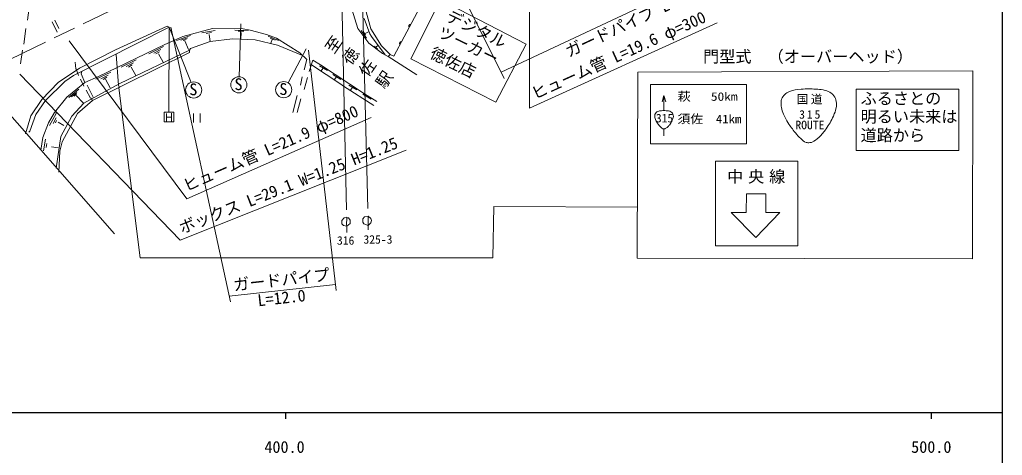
# Model space of a CAD drawing. Units: millimetres, scale not verified. Extents: x 40000 to 680000, y 20000 to 380000.
# Drawn here: x 426831 to 579000, y 198357 to 265910 of the extents above; entities that cross this region are included whole.
import ezdxf
from ezdxf.enums import TextEntityAlignment as Align

# ---------------------------------------------------------------- set-up
doc = ezdxf.new("R2010")
doc.units = ezdxf.units.MM
doc.header["$LTSCALE"] = 1000
doc.linetypes.add('CHAIN', pattern=[18.5, 12, -1.5, 3.5, -1.5])
for name, color, linetype, lineweight in [('M-BGD', 7, 'Continuous', 13), ('M-BMK', 2, 'CHAIN', 13), ('M-BMK-SRVR', 3, 'Continuous', 13), ('M-STR-HTXT', 7, 'Continuous', 13), ('M-STR-STRC', 7, 'Continuous', 13), ('M-TTL-BAND', 7, 'Continuous', 25)]:
    doc.layers.add(name, color=color, linetype=linetype, lineweight=lineweight)
doc.styles.add('@ＭＳ ゴシック', font='')
doc.styles.add('ＭＳ ゴシック', font='')
doc.styles.get('@ＭＳ ゴシック').set_extended_font_data('@MS Gothic')
doc.styles.get('ＭＳ ゴシック').set_extended_font_data('MS Gothic')

msp = doc.modelspace()

# ---------------------------------------------------------------- linework, layer by layer
at = {"layer": 'M-BGD'}
for p, q in [((489442, 281743), (501880, 256758)), ((479705, 277848), (480721, 236615)), ((540008, 275921), (501390, 257742)), ((476680, 272288), (477419, 236446)), ((428482, 268873), (428059, 265825)), ((487410, 259814), (491982, 269043)), ((491982, 269043), (505275, 262100)), ((478266, 267519), (479197, 264555)), ((481229, 264471), (480467, 267095)), ((431869, 265571), (432631, 263963)), ((432292, 265825), (432885, 264555)), ((449649, 264894), (441690, 261253)), ((449987, 264725), (449649, 264894)), ((461056, 265273), (460810, 257055)), ((480158, 266087), (481060, 263709)), ((427805, 264555), (427466, 262100)), ((435171, 257274), (449987, 264725)), ((449225, 262015), (452104, 263285)), ((449987, 264725), (449938, 251542)), ((449987, 264725), (453377, 256186)), ((451118, 262695), (453310, 263451)), ((452104, 263285), (456676, 264555)), ((457099, 264217), (455067, 263878)), ((456551, 263902), (455702, 263744)), ((456168, 263624), (456337, 262523)), ((456676, 264555), (461417, 264471)), ((460147, 264301), (462200, 264246)), ((460674, 264142), (461562, 264131)), ((461125, 263917), (461079, 262947)), ((461417, 264471), (462518, 264301)), ((462518, 264301), (465058, 263624)), ((466582, 263031), (465058, 263624)), ((465309, 263368), (466901, 262690)), ((479197, 264555), (480891, 262269)), ((479695, 264212), (480529, 263038)), ((480104, 263918), (480407, 263499)), ((480310, 263781), (480839, 264022)), ((481060, 263709), (481314, 263285)), ((482838, 261846), (481229, 264471)), ((481314, 263285), (483429, 260435)), ((449225, 262015), (439065, 257105)), ((446821, 260616), (449130, 261739)), ((451804, 262726), (452873, 263084)), ((452140, 262655), (452608, 262827)), ((452421, 262647), (452967, 261298)), ((453289, 261423), (456337, 262523)), ((456337, 262523), (459809, 262947)), ((459809, 262947), (463280, 262777)), ((463280, 262777), (466751, 261931)), ((465629, 263033), (466378, 262713)), ((465951, 262818), (465732, 262246)), ((466582, 263031), (470223, 260745)), ((466751, 261931), (470647, 260354)), ((480891, 262269), (483007, 260661)), ((481662, 261791), (482228, 261359)), ((481967, 261641), (482284, 261902)), ((484193, 260491), (482838, 261846)), ((505275, 262100), (500585, 253101)), ((427297, 261169), (426958, 259052)), ((441690, 261253), (436102, 258375)), ((438134, 253379), (453120, 260830)), ((441775, 260491), (442113, 255750)), ((453120, 261169), (442367, 256004)), ((447586, 260686), (448709, 261271)), ((447944, 260600), (448498, 260936)), ((448319, 260616), (449052, 259297)), ((453120, 261169), (453289, 261423)), ((453120, 260830), (453120, 261169)), ((471187, 261396), (468420, 256086)), ((470223, 260745), (471323, 259729)), ((483007, 260661), (483915, 260174)), ((484193, 260491), (483915, 260174)), ((484795, 260241), (484193, 260491)), ((435425, 259306), (435509, 258290)), ((442575, 258563), (444884, 259687)), ((443339, 258634), (444463, 259219)), ((443698, 258548), (444252, 258883)), ((449903, 259221), (449818, 259137)), ((471323, 259729), (470900, 258121)), ((472255, 259645), (471662, 257867)), ((472001, 258883), (476573, 255919)), ((473440, 258883), (472255, 259645)), ((473268, 258769), (474516, 258004)), ((473440, 258883), (480213, 254395)), ((488341, 257359), (483915, 260174)), ((500585, 253101), (487410, 259814)), ((436102, 258375), (432800, 256173)), ((433816, 256343), (435171, 257274)), ((435509, 258290), (435594, 258205)), ((435594, 258205), (435933, 257274)), ((436356, 257528), (436441, 257867)), ((436949, 256173), (436356, 257528)), ((438635, 256659), (440945, 257783)), ((439400, 256730), (440523, 257315)), ((444073, 258563), (444806, 257245)), ((473770, 258344), (473517, 257980)), ((475322, 257408), (476570, 256643)), ((574447, 257951), (522547, 257782)), ((574363, 228826), (574447, 257951)), ((432800, 256173), (430260, 253549)), ((430853, 253379), (433816, 256343)), ((436949, 256173), (434155, 253887)), ((436271, 256681), (436779, 255581)), ((442367, 256004), (436779, 252956)), ((439065, 257105), (436949, 256173)), ((437287, 255750), (438219, 253887)), ((439759, 256644), (440313, 256979)), ((440133, 256659), (440867, 255341)), ((442113, 255750), (442283, 255411)), ((470561, 257020), (470307, 255750)), ((471408, 256935), (470900, 255073)), ((475824, 256983), (475571, 256619)), ((476573, 255919), (476996, 255581)), ((477798, 255768), (479046, 255003)), ((539395, 255835), (524494, 255835)), ((524494, 255835), (524494, 246638)), ((539395, 246638), (539395, 255835)), ((435976, 255143), (434439, 253848)), ((434868, 253942), (435688, 254636)), ((435259, 254059), (435649, 254402)), ((435563, 254160), (436658, 252999)), ((437118, 254988), (437795, 253718)), ((442283, 255411), (442198, 255327)), ((469799, 254141), (469122, 251517)), ((476996, 255581), (481653, 252617)), ((478300, 255343), (478047, 254979)), ((479996, 254336), (481245, 253571)), ((480213, 254395), (482161, 253210)), ((430260, 253549), (428567, 251009)), ((429329, 251178), (430853, 253379)), ((434155, 253887), (432207, 251517)), ((436779, 252956), (434917, 250924)), ((435763, 251347), (438134, 253379)), ((437795, 253718), (437880, 253718)), ((437880, 253718), (438134, 253379)), ((470392, 253633), (469799, 251517)), ((428397, 248638), (429329, 251178)), ((432207, 251517), (431276, 249908)), ((431445, 249485), (432461, 251347)), ((432461, 251347), (432461, 251686)), ((433393, 246945), (435763, 251347)), ((450688, 251542), (449188, 251542)), ((449188, 251542), (449188, 250042)), ((449593, 250105), (449593, 251380)), ((450337, 251388), (450337, 250109)), ((450688, 250042), (450688, 251542)), ((453748, 251361), (453748, 249961)), ((454798, 249961), (454798, 251361)), ((428567, 251009), (427720, 248215)), ((431276, 249908), (430429, 247622)), ((432461, 250670), (432038, 249823)), ((432546, 250247), (432377, 249908)), ((432800, 249993), (433647, 249485)), ((434917, 250924), (433223, 247791)), ((449188, 250042), (450688, 250042)), ((449593, 250792), (450337, 250792)), ((428228, 248469), (428397, 248638)), ((430429, 247622), (430091, 245675)), ((430853, 247368), (430514, 245590)), ((431022, 246691), (430937, 246098)), ((433223, 247791), (432461, 242881)), ((433054, 245505), (433393, 246945)), ((524494, 246638), (539395, 246638)), ((431784, 246183), (432800, 246013)), ((432885, 242288), (433054, 245505)), ((534569, 243981), (547354, 243981)), ((476742, 234753), (477081, 235176)), ((476742, 234245), (476742, 234753)), ((477081, 235176), (477419, 235261)), ((477419, 235261), (477504, 235176)), ((477504, 235176), (477419, 234075)), ((477504, 235176), (477758, 235176)), ((477758, 235176), (478012, 234837)), ((478012, 234837), (478012, 234329)), ((480213, 235345), (479959, 235007)), ((479959, 235007), (479959, 234499)), ((479959, 234499), (480129, 234245)), ((480806, 235430), (480213, 235345)), ((480806, 235430), (480806, 233313)), ((481229, 235091), (480806, 235430)), ((480806, 233991), (481229, 234414)), ((481314, 234753), (481229, 235091)), ((481229, 234414), (481314, 234753)), ((476996, 233991), (476742, 234245)), ((477504, 233906), (476996, 233991)), ((477419, 234075), (477504, 233906)), ((478012, 234329), (477504, 233906)), ((477504, 233906), (477504, 232890)), ((480129, 234245), (480806, 233991))]:
    msp.add_line(p, q, dxfattribs=at)
for centre in [(453783, 255004), (460779, 255805), (467720, 255051)]:
    msp.add_circle(centre, 1250, dxfattribs=at)
at = {"layer": 'M-BMK'}
msp.add_line((420051, 257162), (463829, 278454), dxfattribs=at)
at = {"layer": 'M-BMK-SRVR'}
msp.add_line((441520, 232708), (420051, 257162), dxfattribs=at)
at = {"layer": 'M-STR-HTXT'}
for p, q in [((505786, 296271), (505783, 252194)), ((492915, 275524), (484795, 260241)), ((505783, 252194), (534847, 265409)), ((450243, 264761), (459456, 222141)), ((434475, 262648), (452697, 238139)), ((471579, 261195), (475836, 223942)), ((451681, 231705), (426873, 257443)), ((452697, 238139), (481237, 250723)), ((486698, 245655), (451681, 231705)), ((459264, 223031), (475733, 224842))]:
    msp.add_line(p, q, dxfattribs=at)
for centre in [(487334, 264901), (485926, 262252)]:
    msp.add_arc(centre, 256, 74.69877, 229.338, dxfattribs=at)
at = {"layer": 'M-STR-STRC'}
for p, q in [((522547, 257782), (522462, 228912)), ((442198, 255327), (445500, 228995)), ((526604, 254170), (526336, 253170)), ((526604, 251791), (526604, 254170)), ((526604, 254170), (526872, 253170)), ((556352, 245607), (556352, 255153)), ((556352, 255153), (556513, 255153)), ((556513, 255153), (572250, 255153)), ((572250, 255153), (572250, 245607)), ((526604, 247919), (526604, 248980)), ((572250, 245607), (556352, 245607)), ((534569, 243981), (534569, 230858)), ((547354, 243981), (547354, 230858)), ((539311, 236023), (539395, 238901)), ((539395, 238901), (542359, 238901)), ((542359, 238901), (542359, 236023)), ((500279, 236954), (500108, 228995)), ((522485, 236855), (500279, 236954)), ((540835, 232128), (537025, 236023)), ((537025, 236023), (539311, 236023)), ((544560, 236023), (540835, 232128)), ((542359, 236023), (544560, 236023)), ((534569, 230858), (547354, 230858)), ((445500, 228995), (500108, 228995)), ((522462, 228912), (574363, 228826))]:
    msp.add_line(p, q, dxfattribs=at)
for points in [[(547825, 255122), (548729, 255218), (549243, 255185), (550150, 255137), (550582, 255115), (550828, 255111), (551249, 255015), (551677, 254919), (551932, 254869), (552309, 254647), (552581, 254487), (552726, 254364), (552910, 254108), (553131, 253800), (553225, 253589), (553293, 253216), (553363, 252832), (553318, 252602), (553248, 252218), (553156, 251711), (553047, 251435), (552838, 250963), (552474, 250142), (552218, 249699), (551700, 248965), (551325, 248434), (551095, 248141), (550613, 247705), (550198, 247331), (549957, 247099), (549441, 246885), (549342, 246844), (549278, 246843), (549171, 246837), (548963, 246827), (548836, 246806), (548640, 246875), (548253, 247011), (548086, 247203), (547776, 247473), (547422, 247782), (547261, 247996), (546964, 248360), (546472, 248959), (546191, 249297), (545793, 249962), (545389, 250638), (545158, 251029), (544922, 251780), (544803, 252157), (544775, 252384), (544759, 252779), (544747, 253083), (544722, 253269), (544822, 253557), (544937, 253887), (545069, 254057), (545319, 254302), (545550, 254528), (545717, 254624), (546016, 254745), (546685, 255017), (547108, 255046), (547825, 255122)], [(526214, 251783), (526500, 251814), (526664, 251806), (526952, 251791), (527092, 251784), (527172, 251782), (527309, 251752), (527456, 251718), (527544, 251701), (527673, 251625), (527777, 251563), (527833, 251516), (527904, 251418), (527986, 251303), (528021, 251224), (528046, 251085), (528071, 250948), (528055, 250866), (528030, 250728), (528000, 250561), (527964, 250471), (527896, 250316), (527782, 250058), (527701, 249919), (527539, 249689), (527418, 249519), (527344, 249424), (527190, 249285), (527049, 249158), (526968, 249079), (526793, 249007), (526744, 248986), (526712, 248986), (526658, 248983), (526571, 248979), (526518, 248970), (526436, 248999), (526297, 249048), (526237, 249117), (526127, 249213), (526013, 249313), (525961, 249382), (525865, 249499), (525712, 249686), (525624, 249791), (525500, 249998), (525371, 250214), (525298, 250338), (525222, 250578), (525182, 250706), (525172, 250784), (525167, 250919), (525162, 251034), (525153, 251103), (525191, 251212), (525235, 251339), (525285, 251404), (525381, 251498), (525468, 251582), (525531, 251619), (525643, 251664), (525854, 251750), (525987, 251759), (526214, 251783)]]:
    msp.add_open_spline(points, degree=3, knots=[0, 0, 0, 0, 1, 1, 1, 2, 2, 2, 3, 3, 3, 4, 4, 4, 5, 5, 5, 6, 6, 6, 7, 7, 7, 8, 8, 8, 9, 9, 9, 10, 10, 10, 11, 11, 11, 12, 12, 12, 13, 13, 13, 14, 14, 14, 15, 15, 15, 16, 16, 16, 17, 17, 17, 18, 18, 18, 19, 19, 19, 20, 20, 20, 21, 21, 21, 21], dxfattribs=at)
at = {"layer": 'M-TTL-BAND'}
for p, q in [((579000, 20000), (579000, 370000)), ((40000, 205000), (579000, 205000)), ((468000, 205000), (468000, 204000)), ((568000, 205000), (568000, 204000))]:
    msp.add_line(p, q, dxfattribs=at)

# ---------------------------------------------------------------- texts
at = {"layer": 'M-BGD', "style": 'ＭＳ ゴシック'}
for s, p in [('デジタル', (492440, 265334)), ('ツーカー', (491192, 262826)), ('徳佐店', (489923, 259631))]:
    msp.add_text(s, height=1833, rotation=333.9, dxfattribs=at).set_placement(p, align=Align.BOTTOM_LEFT)
for s, height, p in [('S', 1833, (453104, 253630)), ('S', 1833, (460100, 254432)), ('S', 1833, (467041, 253677)), ('316', 1320, (475964, 230620)), ('325-3', 1320, (480071, 230778))]:
    msp.add_text(s, height=height, dxfattribs=at).set_placement(p, align=Align.BOTTOM_LEFT)
at = {"layer": 'M-BGD', "insert": (473702, 261789), "char_height": 1833, "attachment_point": 7, "rotation": 325.279, "style": '@ＭＳ ゴシック'}
msp.add_mtext('\\T1.27;至徳佐駅', dxfattribs=at)
at = {"layer": 'M-STR-HTXT', "style": 'ＭＳ ゴシック'}
for s, rotation, p in [('ガードパイプ L=42.8', 25.208, (512094, 259543)), ('ヒューム管 L=19.6 φ=300', 24.45, (506809, 252982)), ('ヒューム管 L=21.9 φ=800', 23.792, (452845, 238696)), ('ボックス L=29.1 W=1.25 H=1.25', 21.721, (452168, 232163)), ('ガードパイプ', 6.275, (460067, 223320)), ('L=12.0', 6.275, (463826, 220912))]:
    msp.add_text(s, height=1833, rotation=rotation, dxfattribs=at).set_placement(p, align=Align.BOTTOM_LEFT)
at = {"layer": 'M-STR-STRC', "style": 'ＭＳ ゴシック'}
for s, height, p in [('門型式\u3000（オーバーヘッド）', 1833, (532654, 258723)), ('ふるさとの', 1833, (557046, 252227)), ('315', 1320, (525343, 249583)), ('明るい未来は', 1833, (557046, 249422)), ('ROUTE', 1320, (546958, 248522)), ('道路から', 1833, (557046, 246519))]:
    msp.add_text(s, height=height, dxfattribs=at).set_placement(p, align=Align.BOTTOM_LEFT)
for s, width, p in [('萩 \u300050km', 1.15, (528697, 252927)), ('須佐\u300041km', 1.1, (528697, 249449))]:
    msp.add_text(s, height=1320, dxfattribs=dict(at, width=width)).set_placement(p, align=Align.BOTTOM_LEFT)
at = {"layer": 'M-STR-STRC', "attachment_point": 7, "style": 'ＭＳ ゴシック'}
for s, insert, char_height in [('\\T1.22;国道', (547145, 252760), 1320), ('\\T1.33;315', (547537, 250528), 1320), ('\\T1.3;中央線', (536376, 240458), 1833)]:
    msp.add_mtext(s, dxfattribs=dict(at, insert=insert, char_height=char_height))
at = {"layer": 'M-TTL-BAND', "style": 'ＭＳ ゴシック'}
for s, p in [('400.0', (467844, 198195)), ('500.0', (568000, 198195))]:
    msp.add_text(s, height=1833, dxfattribs=at).set_placement(p, align=Align.BOTTOM_CENTER)

doc.saveas('drawing.dxf')
